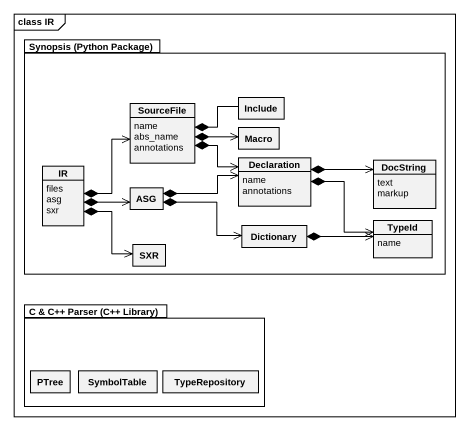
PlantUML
@startuml
mainframe class IR
hide circle
hide empty members
package "Synopsis (Python Package)" as Synopsis_Python_Package {
  class SourceFile {
    name
    abs_name
    annotations
  }
  class Include
  class Declaration {
    name
    annotations
  }
  class Macro
  class IR {
    files
    asg
    sxr
  }
  class ASG
  class DocString {
    text
    markup
  }
  class Dictionary
  class TypeId {
    name
  }
  class SXR
}
package "C & C++ Parser (C++ Library)" as C_C_Parser_C_Library {
  class PTree
  class SymbolTable
  class TypeRepository
}
SourceFile *-right- Include
SourceFile *-right-> Declaration
SourceFile *-right-> Macro
Declaration *-right-> DocString
Declaration *-right-> TypeId
IR *-up-> SourceFile
IR *-right-> ASG
IR *--> SXR
ASG *-right-> Declaration
ASG *-right-> Dictionary
Dictionary *-right-> TypeId
@enduml
